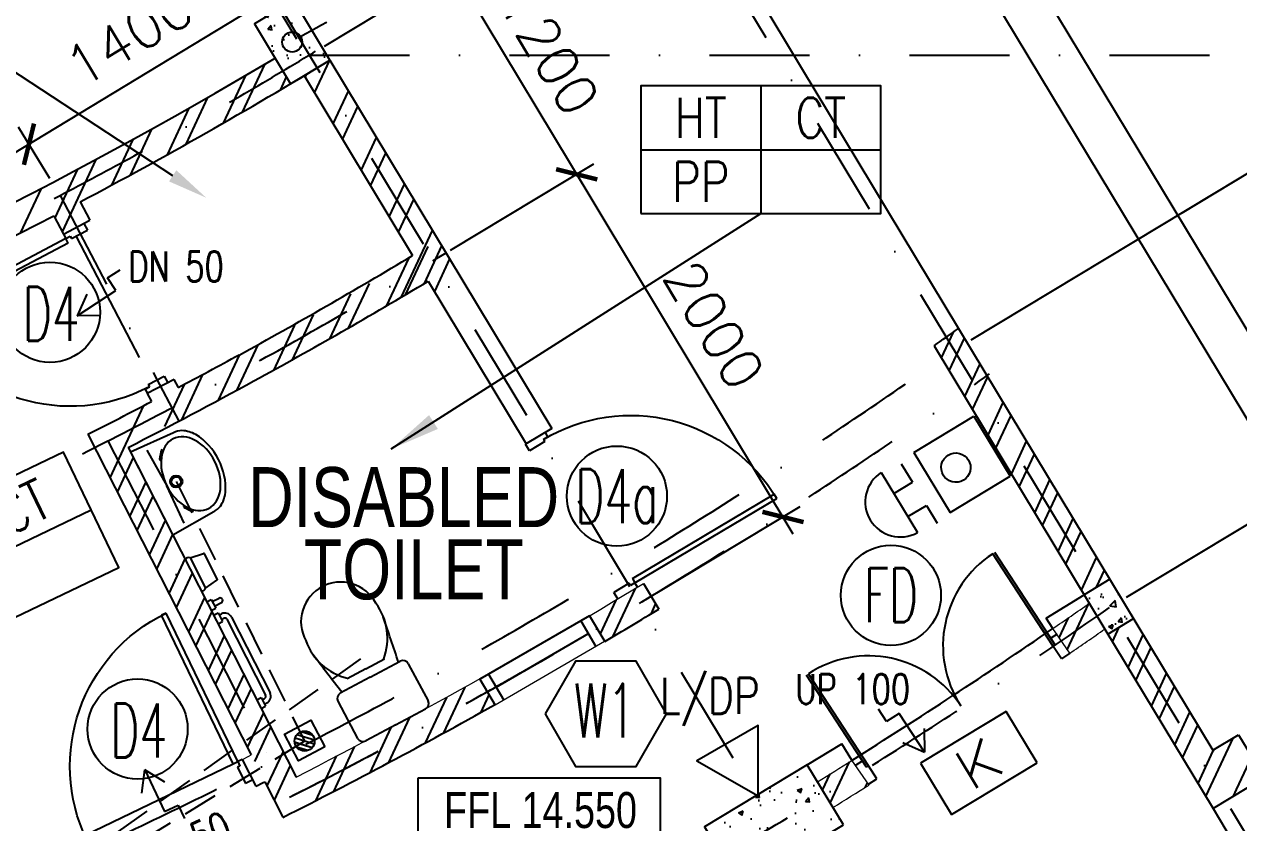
# Model space of a CAD drawing. Extents: x 2879167 to 2959690, y -882003 to -585933.
# Drawn here: x 2925400 to 2931471, y -857013 to -853020 of the extents above; entities that cross this region are included whole.
import ezdxf
from ezdxf.enums import TextEntityAlignment as Align

# ---------------------------------------------------------------- set-up
doc = ezdxf.new("R2010")
doc.units = 0
doc.header["$LTSCALE"] = 1000
doc.header["$MEASUREMENT"] = 0
doc.header["$PDMODE"] = 66
for name, pattern in [('DASHDOT', [1, 0.5, -0.25, 0, -0.25]), ('DASHED', [0.75, 0.5, -0.25]), ('HIDDEN', [0.375, 0.25, -0.125])]:
    doc.linetypes.add(name, pattern=pattern)
doc.layers.get('0').update_dxf_attribs({"linetype": 'CONTINUOUS'})
doc.layers.get('DEFPOINTS').update_dxf_attribs({"linetype": 'CONTINUOUS'})
for name, color, linetype in [('-EL & K', 10, 'CONTINUOUS'), ('-FF', 240, 'CONTINUOUS'), ('COL', 3, 'CONTINUOUS'), ('DIM', 5, 'CONTINUOUS'), ('DR', 5, 'CONTINUOUS'), ('DRAIN', 1, 'CONTINUOUS'), ('DTEXT', 7, 'CONTINUOUS'), ('Finishes', 1, 'CONTINUOUS'), ('GRID', 6, 'DASHDOT'), ('H', 6, 'CONTINUOUS'), ('LINE', 7, 'CONTINUOUS'), ('RWDP', 5, 'CONTINUOUS'), ('SANI', 7, 'CONTINUOUS'), ('SCH-WIN', 7, 'CONTINUOUS'), ('Sch_Door', 7, 'CONTINUOUS'), ('Sch_Window', 2, 'CONTINUOUS'), ('SP', 122, 'HIDDEN'), ('SPEC', 7, 'CONTINUOUS'), ('TEXT', 7, 'CONTINUOUS'), ('WALL', 2, 'CONTINUOUS'), ('WIN', 5, 'CONTINUOUS'), ('WP', 1, 'HIDDEN')]:
    doc.layers.add(name, color=color, linetype=linetype)
doc.styles.add('ROMANS', font='romans.shx')
doc.styles.add('ROMS', font='ROMANS.SHX', dxfattribs={"height": 300})
doc.styles.get("Standard").update_dxf_attribs({"font": 'Helv.shx'})
doc.dimstyles.get("Standard").update_dxf_attribs({"dimscale": 5, "dimtxt": 1, "dimasz": 2, "dimexe": 1, "dimexo": 1, "dimgap": 1, "dimtad": 0, "dimtih": 1, "dimtoh": 1, "dimdec": 4, "dimzin": 0, "dimdsep": 46, "dimtxsty": 'ROMANS', "dimcen": 1, "dimadec": 0, "dimazin": 0, "dimtfac": 1, "dimtdec": 4, "dimtofl": 0, "dimtmove": 0, "dimatfit": 3, "dimfxl": 0, "dimtolj": 1, "dimtzin": 0, "dimarcsym": 0})
doc.dimstyles.new('STANDARD$0', dxfattribs={"dimscale": 0, "dimtxt": 8, "dimasz": 6, "dimexe": 1, "dimexo": 1, "dimgap": 3, "dimtad": 1, "dimdec": 0, "dimlfac": -1, "dimrnd": 1, "dimzin": 0, "dimdsep": 46, "dimtxsty": 'Standard', "dimcen": 0, "dimclrd": 5, "dimclre": 250, "dimadec": 0, "dimazin": 0, "dimtfac": 1, "dimtdec": 4, "dimtofl": 0, "dimtmove": 0, "dimatfit": 3, "dimfxl": 0, "dimtolj": 1, "dimtzin": 0, "dimarcsym": 0})
pattern_1 = [(50, (488140.78, 85286.4), (251.041064, -21.963247), [26.25, -288.75]), (355, (488140.78, 85286.4), (-48.562967, 263.267247), [21, -231]), (100.4514, (488161.7, 85284.56), (202.478284, 241.30384), [22.309067, -245.39974]), (46.1842, (488140.78, 85356.4), (373.534367, -57.931655), [39.375, -433.125]), (96.6356, (488171.9, 85351.57), (327.131947, 340.941255), [33.4636, -368.09955]), (351.1842, (488140.78, 85356.4), (327.13168, 340.94151), [31.5, -346.5]), (21, (488175.78, 85338.9), (208.917468, -140.916612), [26.25, -288.75]), (326, (488175.78, 85338.9), (85.160366, 253.802516), [21, -231]), (71.4514, (488193.19, 85327.15), (294.07792, 112.885674), [22.309067, -245.39974]), (37.5, (488140.78, 85286.39), (4.2559494, 116.5128488), [0, -228.2, 0, -234.5, 0, -231.875]), (7.5, (488140.78, 85286.39), (92.074338, 138.044099), [0, -133.7, 0, -222.95, 0, -88.375]), (327.5, (488062.73, 85286.39), (186.8378527, -7.894205), [0, -87.5, 0, -273, 0, -362.25]), (317.5, (488027.73, 85286.4), (204.115159, 35.036744), [0, -113.75, 0, -181.3, 0, -257.25])]
pattern_2 = [(245, (488140.78, 85286.4), (169.93271, -79.240924), []), (245, (488057.72, 85256.16), (169.93271, -79.240924), [])]

# ---------------------------------------------------------------- blocks, each defined once
blk = doc.blocks.new('_ARCHTICK')
at = {"color": 0, "linetype": 'ByBlock', "const_width": 0.15}
blk.add_lwpolyline([(-0.5, -0.5), (0.5, 0.5)], dxfattribs=at)
blk = doc.blocks.new('*D247')
at = {"layer": 'DEFPOINTS', "color": 0}
for p in [(2930048.4, -854649), (2932798.8, -854747.4), (2930824.5, -855937.1)]:
    blk.add_point(p, dxfattribs=at)
at = {"layer": 'DIM', "color": 0}
for p, q in [((2930134, -854597.4), (2932108.3, -853407.8)), ((2931971, -853373.7), (2932850.4, -854833)), ((2930910.2, -855885.5), (2932884.4, -854695.8))]:
    blk.add_line(p, q, dxfattribs=at)
at = {"layer": 'DIM', "color": 0, "xscale": 150, "yscale": 150, "zscale": 150}
for p, rotation in [((2932022.6, -853459.4), 121.0729509684609), ((2932798.8, -854747.4), 301.0729509684609)]:
    blk.add_blockref('_ARCHTICK', p, dxfattribs=dict(at, rotation=rotation))
at = {"layer": 'DIM', "color": 7, "insert": (2932582, -854000.2), "char_height": 200, "attachment_point": 5, "rotation": 301.07295, "style": 'ROMANS'}
blk.add_mtext('\\A1;1500', dxfattribs=at)
blk = doc.blocks.new('*D188')
at = {"layer": 'DEFPOINTS', "color": 0}
for p in [(2928161.3, -853770.5), (2927444, -854202.2), (2928476.3, -855915.2)]:
    blk.add_point(p, dxfattribs=at)
at = {"layer": 'DIM', "color": 0}
for p, q in [((2929244.3, -855569.7), (2928109.7, -853684.8)), ((2927529.7, -854150.6), (2928247, -853718.9)), ((2928562, -855863.6), (2929278.4, -855432.4))]:
    blk.add_line(p, q, dxfattribs=at)
at = {"layer": 'DIM', "color": 0, "xscale": 150, "yscale": 150, "zscale": 150}
for p, rotation in [((2928161.3, -853770.5), 121.0447744261563), ((2929192.7, -855484), 301.0447744261563)]:
    blk.add_blockref('_ARCHTICK', p, dxfattribs=dict(at, rotation=rotation))
at = {"layer": 'DIM', "color": 7, "insert": (2928848.3, -854524.1), "char_height": 200, "attachment_point": 5, "rotation": 301.04477, "style": 'ROMANS'}
blk.add_mtext('\\A1;2000', dxfattribs=at)
blk = doc.blocks.new('*D189')
at = {"layer": 'DEFPOINTS', "color": 0}
for p in [(2927542.4, -852742.3), (2926814.4, -853180.6), (2927444.9, -854201.7)]:
    blk.add_point(p, dxfattribs=at)
at = {"layer": 'DIM', "color": 0}
for p, q in [((2928212.8, -853856.1), (2927490.9, -852656.7)), ((2926900.1, -853129), (2927628.1, -852690.8)), ((2927530.6, -854150.1), (2928247, -853718.9))]:
    blk.add_line(p, q, dxfattribs=at)
at = {"layer": 'DIM', "color": 0, "xscale": 150, "yscale": 150, "zscale": 150}
for p, rotation in [((2927542.4, -852742.3), 121.0447744261563), ((2928161.3, -853770.5), 301.0447744261563)]:
    blk.add_blockref('_ARCHTICK', p, dxfattribs=dict(at, rotation=rotation))
at = {"layer": 'DIM', "color": 7, "insert": (2928023.2, -853153.3), "char_height": 200, "attachment_point": 5, "rotation": 301.04477, "style": 'ROMANS'}
blk.add_mtext('\\A1;1200', dxfattribs=at)
blk = doc.blocks.new('*D193')
at = {"layer": 'DEFPOINTS', "color": 0}
for p in [(2926634.8, -852884.5), (2926814.4, -853180.6), (2925578.5, -853876.4)]:
    blk.add_point(p, dxfattribs=at)
at = {"layer": 'DIM', "color": 0}
for p, q in [((2926762.5, -853095.1), (2926582.9, -852799)), ((2925337.4, -853671.8), (2926720.2, -852832.6)), ((2925526.6, -853790.9), (2925371, -853534.4))]:
    blk.add_line(p, q, dxfattribs=at)
at = {"layer": 'DIM', "color": 0, "xscale": 150, "yscale": 150, "zscale": 150}
for p, rotation in [((2926634.8, -852884.5), 31.24906529136166), ((2925422.9, -853619.9), 211.2490652913617)]:
    blk.add_blockref('_ARCHTICK', p, dxfattribs=dict(at, rotation=rotation))
at = {"layer": 'DIM', "color": 7, "insert": (2925925.1, -853081.2), "char_height": 200, "attachment_point": 5, "rotation": 31.24907, "style": 'ROMANS'}
blk.add_mtext('\\A1;1400', dxfattribs=at)
blk = doc.blocks.new('*D195')
at = {"layer": 'DEFPOINTS', "color": 0}
for p in [(2914231.1, -832275.5), (2914231.1, -832275.5), (2913813.5, -834560.7), (2898231.1, -858827.3), (2931005.3, -860112.1)]:
    blk.add_point(p, dxfattribs=at)
at = {"layer": 'DIM'}
blk.add_arc((2914231.1, -832275.5), 2323, 238.92705, 301.07295, dxfattribs=at)
at = {"layer": 'DIM', "xscale": 200, "yscale": 200, "zscale": 200}
for p, rotation in [((2913032.1, -834265.2), 148.9270490380316), ((2915430.1, -834265.2), 31.07295098388072)]:
    blk.add_blockref('_ARCHTICK', p, dxfattribs=dict(at, rotation=rotation))
at = {"layer": 'DIM', "color": 7, "insert": (2914231.1, -834379.5), "char_height": 200, "attachment_point": 5, "rotation": 0, "style": 'ROMANS'}
blk.add_mtext('\\A1;62°8\'45"', dxfattribs=at)
blk = doc.blocks.new('*D213')
at = {"layer": 'DEFPOINTS', "color": 0}
for p in [(2914231.1, -832275.5), (2914231.1, -832275.5), (2931678.9, -861229.9), (2924966.7, -864095.1), (2927605.5, -864112.4)]:
    blk.add_point(p, dxfattribs=at)
at = {"layer": 'DIM'}
for p, q in [((2931730.5, -861315.5), (2932105.7, -861938.2)), ((2924998.6, -864189.8), (2925302.4, -865090.2))]:
    blk.add_line(p, q, dxfattribs=at)
blk.add_arc((2914231.1, -832275.5), 34532, 288.64377, 301.07295, dxfattribs=at)
at = {"layer": 'DIM', "xscale": 200, "yscale": 200, "zscale": 200}
for p, rotation in [((2932054.1, -861852.6), 31.07295125743966), ((2925270.4, -864995.5), 198.6437709308367)]:
    blk.add_blockref('_ARCHTICK', p, dxfattribs=dict(at, rotation=rotation))
at = {"layer": 'DIM', "color": 7, "insert": (2928655.5, -863409.4), "char_height": 200, "attachment_point": 5, "rotation": 24.85836, "style": 'ROMANS'}
blk.add_mtext('\\A1;12°25\'45"', dxfattribs=at)
blk = doc.blocks.new('*D231')
at = {"layer": 'DEFPOINTS', "color": 0}
for p in [(2930471.8, -850885.7), (2928452.7, -852102.4), (2931101.9, -854014.2)]:
    blk.add_point(p, dxfattribs=at)
at = {"layer": 'DIM', "color": 0}
for p, q in [((2928538.3, -852050.8), (2930557.4, -850834.1)), ((2932074.2, -853545), (2930420.2, -850800.1)), ((2931187.5, -853962.6), (2932108.3, -853407.8))]:
    blk.add_line(p, q, dxfattribs=at)
at = {"layer": 'DIM', "color": 0, "xscale": 150, "yscale": 150, "zscale": 150}
for p, rotation in [((2930471.8, -850885.7), 121.0729509477525), ((2932022.6, -853459.4), 301.0729509477525)]:
    blk.add_blockref('_ARCHTICK', p, dxfattribs=dict(at, rotation=rotation))
at = {"layer": 'DIM', "color": 7, "insert": (2931418.5, -852069.3), "char_height": 200, "attachment_point": 5, "rotation": 301.07295, "style": 'ROMANS'}
blk.add_mtext('\\A1;3000', dxfattribs=at)
blk = doc.blocks.new('D1200-1')
at = {"layer": 'DR'}
for p, q in [((0, 0), (0, -50)), ((0, -50), (77, -50)), ((77, -38), (115, -38)), ((77, -38), (77, -50)), ((77, -38), (627, -38)), ((77, -50), (627, -50)), ((115, 0), (115, -38)), ((0, -1200), (0, -1150)), ((0, -1150), (77, -1150)), ((77, -1150), (627, -1150)), ((77, -1162), (77, -1150)), ((77, -1162), (627, -1162)), ((77, -1162), (115, -1162)), ((115, -1200), (115, -1162))]:
    blk.add_line(p, q, dxfattribs=at)
for centre, start, end in [((77, -50), 270, 0), ((77, -1150), 0, 90)]:
    blk.add_arc(centre, 550, start, end, dxfattribs=at)
blk = doc.blocks.new('*D240')
at = {"layer": 'DEFPOINTS', "color": 0}
for p in [(2914231.1, -832275.5), (2914231.1, -832275.5), (2927659.2, -864502.9), (2925948.3, -864522.3), (2925388.1, -865344.1)]:
    blk.add_point(p, dxfattribs=at)
at = {"layer": 'DIM'}
blk.add_arc((2914231.1, -832275.5), 34309.7, 288.64377, 292.61986, dxfattribs=at)
at = {"layer": 'DIM', "xscale": 200, "yscale": 200, "zscale": 200}
for p, rotation in [((2927427.1, -863946), 22.61986495981799), ((2925199.3, -864784.7), 198.6437706189759)]:
    blk.add_blockref('_ARCHTICK', p, dxfattribs=dict(at, rotation=rotation))
at = {"layer": 'DIM', "color": 7, "insert": (2926243.3, -864179.7), "char_height": 200, "attachment_point": 5, "rotation": 20.63182, "style": 'ROMANS'}
blk.add_mtext('\\A1;3°58\'34"', dxfattribs=at)
blk = doc.blocks.new('WC-CAP-P')
for p, q in [((-84.1, 0), (-254.1, 0)), ((-85, 0), (85, 0)), ((-284.1, -240), (-284.1, -30)), ((115, -240), (115, -30)), ((-84.1, -270), (-254.1, -270)), ((-85, -270), (85, -270)), ((-274.1, -317.5), (-274.1, -317.5)), ((-84.1, -317.5), (-189.6, -317.5)), ((-85, -317.5), (20.5, -317.5)), ((105, -317.5), (105, -317.5))]:
    blk.add_line(p, q)
for centre, radius, start, end in [((-254.1, -30), 30, 90, 180), ((85, -30), 30, 0, 90), ((-254.1, -240), 30, 180, 270), ((85, -240), 30, 270, 0), ((23685.1, -4344.3), 24273.9, 170.33681, 170.89893), ((-23854.2, -4344.3), 24273.9, 9.10107, 9.66319), ((10.3, -540), 296.7, 131.76878, 188.34412), ((-179.4, -540), 296.7, 351.65588, 48.23122), ((-85.8, -584.8), 197.4, 179.51694, 271.02679), ((-83.3, -584.8), 197.4, 268.97321, 0.48306)]:
    blk.add_arc(centre, radius, start, end)
blk = doc.blocks.new('ELLIPSE')
blk.add_circle((0.5, 0.5), 0.5)
blk = doc.blocks.new('P', base_point=(9.1686, 7.4202))
for radius in [0.0407, 0.0315]:
    blk.add_circle((9.166, 7.4179), radius)
blk = doc.blocks.new('BASIN-2')
for p, q in [((310, 0), (-310, 0)), ((-295, -313.8), (-310.1, -0.1)), ((295, -313.8), (310.1, -0.1)), ((-273.1, -104), (-0.1, -113.8)), ((273.1, -104), (0.1, -113.8))]:
    blk.add_line(p, q)
for centre, radius, start, end in [((-23.4, -399.8), 293.9, 122.15738, 135.58726), ((-176.4, -155.7), 5.79, 327.23155, 125.54576), ((176.4, -155.7), 5.79, 54.45424, 212.76845), ((23.4, -399.8), 293.9, 44.41274, 57.84262), ((-163.3, -314.9), 131.7, 179.49571, 205.01035), ((163.3, -314.9), 131.7, 334.98965, 0.50429), ((-101.9, -267.9), 207.9, 209.5959, 236.4372), ((101.9, -267.9), 207.9, 303.5628, 330.4041), ((-7.3, -98), 402.1, 238.60271, 271.03629), ((7.3, -98), 402.1, 268.96371, 301.39729)]:
    blk.add_arc(centre, radius, start, end)
for name, p, xscale, yscale, zscale in [('ELLIPSE', (260.6, -472.6), -521.326566894229, 358.7639225105095, 521.3265668942295), ('P', (-0.1, -180.4), 1000, 1000, 1000)]:
    blk.add_blockref(name, p, dxfattribs=dict(xscale=xscale, yscale=yscale, zscale=zscale))
blk = doc.blocks.new('A$C061803DA')
at = {"layer": 'LINE', "color": 5}
for p, q in [((71.8, 123.1), (27.9, 79.3)), ((96.6, 119.7), (31.3, 54.4)), ((113.5, 108.3), (42.8, 37.6)), ((124.9, 91.4), (59.6, 26.1)), ((126.8, 65.1), (85.9, 24.2))]:
    blk.add_line(p, q, dxfattribs=at)
at = {"layer": 'LINE', "color": 5, "linetype": 'Continuous'}
blk.add_lwpolyline([(150, 150), (150, 0), (0, 0), (0, 150)], close=True, dxfattribs=at)
at = {"layer": 'LINE', "color": 5}
blk.add_circle((77.5, 73.5), 50, dxfattribs=at)
blk = doc.blocks.new('DR900')
at = {"layer": 'DR'}
for p, q in [((25, 940), (50, 940)), ((25, 115), (25, 940)), ((50, 115), (50, 940)), ((0, 115), (25, 115)), ((50, 115), (25, 115)), ((25, 115), (25, 90)), ((25, 90), (38, 90)), ((38, 90), (38, 0)), ((862, 90), (875, 90)), ((862, 90), (862, 0)), ((874.6, 115), (900, 115)), ((875, 115), (875, 90)), ((0, 0), (38, 0)), ((862, 0), (900, 0))]:
    blk.add_line(p, q, dxfattribs=at)
blk.add_arc((25, 90), 850, 0, 90, dxfattribs=at)

msp = doc.modelspace()

# ---------------------------------------------------------------- hatches: boundary and pattern name
at = {"layer": 'H', "ltscale": 0.1}
h = msp.add_hatch(dxfattribs=at)
h.set_pattern_fill('AR-CONC', color=256, scale=35, style=0)
h.set_pattern_definition(pattern_1)
h.paths.add_polyline_path([(2926747.4, -852899.7), (2926550.2, -853018.1), (2926730.4, -853318.2), (2926927.6, -853199.8)])
h = msp.add_hatch(dxfattribs=at)
h.set_pattern_fill('ANSI32', color=256, scale=600, angle=20, style=0)
h.paths.add_polyline_path([(2927341, -854176.6, -0.000213), (2927321.3, -854188.4), (2927209.1, -854429, 0.002369), (2927418.4, -854305), (2927449.6, -854356.8), (2927526, -854193), (2926927.6, -853199.8, -0.001532), (2926799.1, -853277.2)])
h = msp.add_hatch(dxfattribs=at)
h.set_pattern_fill('ANSI32', color=256, scale=500, angle=200, style=0)
h.set_pattern_definition(pattern_2)
h.paths.add_polyline_path([(2929364.7, -856808.3), (2929442.1, -856936.7, 0.001836), (2929622.8, -856824.4), (2929537.3, -856700.9, -0.001763)])
h.paths.add_polyline_path([(2930070.9, -854541.1, -0.001376), (2929948.1, -854628), (2930698.2, -855872.7), (2930826.7, -855795.3)])
h.paths.add_polyline_path([(2931342.5, -856942), (2931471, -856864.6), (2930945.4, -855992.3), (2930816.9, -856069.7)])
h.paths.add_polyline_path([(2930801.7, -856044.5), (2930724.1, -855915.8, -0.001931), (2930541, -856042.5), (2930626.4, -856165.8, 0.001839)])
h = msp.add_hatch(dxfattribs=at)
h.set_pattern_fill('AR-CONC', color=256, scale=35, style=0)
h.set_pattern_definition(pattern_1)
h.paths.add_polyline_path([(2930945.4, -855992.3), (2930826.7, -855795.3), (2930698.2, -855872.7), (2930816.9, -856069.7)])
h = msp.add_hatch(dxfattribs=at)
h.set_pattern_fill('ANSI32', color=256, scale=500, angle=200, style=0)
h.set_pattern_definition(pattern_2)
h.paths.add_polyline_path([(2931470.5, -856573.1), (2931342, -856650.5), (2931471, -856864.6), (2931599.5, -856787.2), (2931596.6, -856782.4)])
h = msp.add_hatch(dxfattribs=at)
h.set_pattern_fill('AR-CONC', color=256, scale=35, style=0)
h.set_pattern_definition(pattern_1)
h.paths.add_polyline_path([(2929494.5, -857023.7), (2929313.9, -856723.9), (2928800, -857033.6), (2928980.6, -857333.4)])

# ---------------------------------------------------------------- linework, layer by layer
at = {"layer": '-EL & K', "color": 10}
for p, q in [((2930307.8, -856457.1), (2929879.5, -856715.1)), ((2930462.6, -856714), (2930307.8, -856457.1)), ((2929879.5, -856715.1), (2930034.4, -856972.1)), ((2930034.4, -856972.1), (2930462.6, -856714))]:
    msp.add_line(p, q, dxfattribs=at)
at = {"layer": '-FF', "ltscale": 1.3}
for p, q in [((2929847.6, -855161.1), (2930147.5, -854980.4)), ((2930147.4, -854980.3), (2930328.1, -855280.2)), ((2929847.6, -855161.1), (2930028.3, -855461)), ((2929784, -855217.6), (2929840, -855310.7)), ((2929784, -855217.6), (2929840, -855310.7)), ((2929684, -855260.9), (2929865.2, -855561.5)), ((2929684, -855260.9), (2929865.2, -855561.5)), ((2930028.3, -855460.9), (2930328.1, -855280.2)), ((2929747.6, -855366.4), (2929840, -855310.7)), ((2929747.6, -855366.4), (2929840, -855310.7)), ((2929817.1, -855481.7), (2929909.6, -855426)), ((2929817.1, -855481.7), (2929909.6, -855426)), ((2929909.6, -855426), (2929963.4, -855515.3)), ((2929909.6, -855426), (2929963.4, -855515.3))]:
    msp.add_line(p, q, dxfattribs=at)
at = {"layer": '-FF'}
msp.add_lwpolyline([(2929067.9, -856879), (2929067.9, -856526.2), (2928762.3, -856702.6)], close=True, dxfattribs=at)
at = {"layer": '-FF', "ltscale": 1.3}
for centre, major_axis, start_param, end_param in [((2930056.8, -855237), (-17.7, -71.2), 3.141593, 9.424778), ((2929779.5, -855408.2), (170.4, -42.3), 2.388573, 5.465409), ((2929779.5, -855408.2), (170.4, -42.3), 2.388573, 5.465409)]:
    msp.add_ellipse(centre, major_axis=major_axis, ratio=1, start_param=start_param, end_param=end_param, dxfattribs=at)
at = {"ltscale": 2}
for p, q in [((2927257.1, -847934.1), (2934121.1, -859324.9)), ((2926257.1, -848212.1), (2930070.9, -854541.1)), ((2925975.9, -854685.9), (2925660.6, -854082)), ((2931342.5, -856942), (2932585.9, -859005.3))]:
    msp.add_line(p, q, dxfattribs=at)
at = {"ltscale": 0.1}
msp.add_arc((2914231.1, -832275.5), 28825, 302.07331, 304.4595, dxfattribs=at)
at = {"layer": 'COL', "color": 3, "ltscale": 2}
for points in [[(2926747.4, -852899.7), (2926550.2, -853018.1), (2926730.4, -853318.2), (2926927.6, -853199.8)], [(2930945.4, -855992.3), (2930826.7, -855795.3), (2930698.2, -855872.7), (2930816.9, -856069.7)], [(2929494.5, -857023.7), (2929313.9, -856723.9), (2928800, -857033.6), (2928980.6, -857333.4)]]:
    msp.add_lwpolyline(points, close=True, dxfattribs=at)
at = {"layer": 'DIM', "ltscale": 0.1}
for p, q in [((2928224.9, -855977.7), (2928301.2, -856106.8)), ((2927677.6, -856295.4), (2927753, -856425.2))]:
    msp.add_line(p, q, dxfattribs=at)
at = {"layer": 'DRAIN', "color": 1, "ltscale": 2}
msp.add_line((2927487.1, -847870.2), (2934426, -859385.3), dxfattribs=at)
at = {"layer": 'DTEXT', "color": 5}
for p, q in [((2926228.2, -855688.6), (2926294.8, -855665.8)), ((2926305.2, -855839.8), (2926362.8, -855799.5))]:
    msp.add_line(p, q, dxfattribs=at)
for centre, radius, start, end in [((2926220.8, -855703.4), 16.5, 63.46553, 162.29237), ((2926296.4, -855670.5), 5, 26.978, 108.95027), ((2926359.9, -855795.4), 5, 305.00572, 26.978), ((2926288.9, -855837.1), 16.5, 251.66362, 350.49046)]:
    msp.add_arc(centre, radius, start, end, dxfattribs=at)
at = {"layer": 'Finishes'}
for p, q in [((2929081.8, -853327.2), (2929081.8, -853967.1)), ((2928481.6, -853647.5), (2929681.9, -853647.5)), ((2924651.7, -855966.9), (2925734.2, -855448.5))]:
    msp.add_line(p, q, dxfattribs=at)
for points in [[(2928481.6, -853967.1), (2929681.9, -853967.1), (2929681.9, -853327.2), (2928481.6, -853327.2)], [(2924789.7, -856255.2), (2925872.2, -855736.8), (2925595.8, -855159.6), (2924513.3, -855678)]]:
    msp.add_lwpolyline(points, close=True, dxfattribs=at)
at = {"layer": 'GRID'}
for p, q in [((2915944.1, -831243.2), (2933927.4, -861086.4)), ((2914231.1, -832275.5), (2932244, -862167.7)), ((2926825.1, -853174), (2936885, -853174)), ((2925578.5, -853876.4), (2926171.4, -855005.1)), ((2925817.7, -855103.4), (2926725.8, -856885.3))]:
    msp.add_line(p, q, dxfattribs=at)
for radius, start, end in [(24400, 238.92705, 301.24907), (25600, 296.59215, 301.24081), (27400, 234.58389, 305.41611), (27600, 296.91744, 305.41611), (28900, 234.80971, 305.04123), (27600, 296.91744, 301.24081)]:
    msp.add_arc((2914231.1, -832275.5), radius, start, end, dxfattribs=at)
at = {"layer": 'H', "ltscale": 0.1}
for p, q in [((2926600, -853221), (2926488.7, -853459.9)), ((2926505.1, -853276.8), (2926394.4, -853514.2)), ((2926709.1, -853282.8), (2926678.3, -853349)), ((2926316.2, -853386.1), (2926206.9, -853620.4)), ((2926222.3, -853439.6), (2926113.7, -853672.5)), ((2926035.5, -853544.3), (2925928.2, -853774.4)), ((2925942.7, -853595.6), (2925836, -853824.4)), ((2925757.9, -853696), (2925589.1, -854057.9)), ((2925666, -853745.2), (2925552.6, -853988.4)), ((2925483.1, -853841.6), (2925379.4, -854064.1)), ((2927417.1, -854130.8), (2927304.1, -854373.1)), ((2927321.3, -854188.3), (2927209.1, -854429)), ((2927526, -854193), (2927449.6, -854356.8)), ((2927124, -854315.7), (2927017.7, -854543.7)), ((2927030.9, -854367.6), (2926925.6, -854593.4)), ((2926843.5, -854473.5), (2926737.2, -854701.5)), ((2926750.4, -854525.3), (2926645.1, -854751.1)), ((2926567, -854622.8), (2926460.7, -854850.8)), ((2926473.9, -854674.6), (2926368.6, -854900.4)), ((2926290.5, -854772.1), (2926185.3, -854997.8)), ((2926198.8, -854821.1), (2926100.6, -855031.5)), ((2925996.3, -854927.3), (2925827.9, -855288.6)), ((2925944.3, -855186.7), (2925863.9, -855359.2)), ((2926006.4, -855308.6), (2925926, -855481.1)), ((2926042.4, -855379.2), (2925962, -855551.7)), ((2926104.5, -855501.1), (2926024.1, -855673.6)), ((2926140.6, -855571.7), (2926060.1, -855744.2)), ((2926202.6, -855693.6), (2926122.2, -855866.1)), ((2926238.7, -855764.2), (2926158.2, -855936.7)), ((2926300.8, -855886.1), (2926220.3, -856058.6)), ((2928357.3, -855899.2), (2928278.4, -856068.3)), ((2928453, -855841.9), (2928340.4, -856083.2)), ((2926336.8, -855956.7), (2926256.3, -856129.3)), ((2928555.9, -855917), (2928531.3, -855969.6)), ((2926398.9, -856078.6), (2926318.4, -856251.1)), ((2926434.9, -856149.3), (2926354.4, -856321.8)), ((2926497, -856271.1), (2926416.5, -856443.6)), ((2926533, -856341.8), (2926452.5, -856514.3)), ((2927602.6, -856334.4), (2927495.6, -856564)), ((2927722.6, -856372.9), (2927680.8, -856462.6)), ((2927509.6, -856386), (2927403.2, -856614.1)), ((2926595.1, -856463.6), (2926514.6, -856636.1)), ((2927324.7, -856486.7), (2927218.6, -856714.3)), ((2926631.1, -856534.3), (2926550.6, -856706.8)), ((2927232.6, -856536.3), (2927127.1, -856762.6)), ((2926693.2, -856656.1), (2926612.7, -856828.6)), ((2926958.5, -856680.6), (2926854.8, -856902.9)), ((2927049.5, -856633.4), (2926945.3, -856856.7)), ((2926729.2, -856726.8), (2926648.8, -856899.3))]:
    msp.add_line(p, q, dxfattribs=at)
at = {"layer": 'H', "color": 2, "lineweight": 0, "ltscale": 0.1}
for p, q in [((2930626.4, -856165.8), (2930541, -856042.5)), ((2929622.8, -856824.4), (2929537.3, -856700.9))]:
    msp.add_line(p, q, dxfattribs=at)
at = {"layer": 'H', "color": 5, "lineweight": 0, "ltscale": 0.1}
msp.add_line((2928301, -856107), (2927753, -856425.2), dxfattribs=at)
at = {"layer": 'H', "color": 3, "lineweight": 0, "ltscale": 0.1}
msp.add_line((2929442.1, -856936.7), (2929364.7, -856808.3), dxfattribs=at)
at = {"layer": 'H', "color": 2, "lineweight": 0, "ltscale": 0.1}
for centre, radius, start, end in [((2914326.9, -832451.1), 27325, 297.06195, 301.2309), ((2914231.1, -832275.5), 28825, 304.4595, 304.90215), ((2914231.1, -832275.5), 28975, 304.46084, 304.88229), ((2914229.6, -832271.8), 27329, 296.65377, 296.7586), ((2914231.1, -832275.5), 28825, 301.66928, 302.07331), ((2914231.1, -832275.5), 28975, 301.66619, 302.08702)]:
    msp.add_arc(centre, radius, start, end, dxfattribs=at)
at = {"layer": 'LINE', "color": 1, "ltscale": 0.1}
msp.add_line((2926141.4, -853778), (2925266.8, -853205.5), dxfattribs=at)
at = {"layer": 'LINE', "ltscale": 0.1}
for p, q in [((2930508.4, -855989.4), (2930698.2, -855872.7)), ((2930541, -856042.5), (2930508.4, -855989.4)), ((2929313.9, -856723.9), (2929486.3, -856617.9)), ((2929537.3, -856700.9), (2929486.3, -856617.9))]:
    msp.add_line(p, q, dxfattribs=at)
at = {"layer": 'LINE', "color": 5}
msp.add_line((2926838.9, -856638.3), (2926750.8, -856610.9), dxfattribs=at)
at = {"layer": 'LINE', "color": 5, "linetype": 'Continuous'}
msp.add_lwpolyline([(2926902.4, -856633.4), (2926769.6, -856703), (2926699.9, -856570.2), (2926832.7, -856500.5)], close=True, dxfattribs=at)
at = {"layer": 'LINE', "color": 5}
msp.add_circle((2926801, -856604.8), 50, dxfattribs=at)
at = {"layer": 'LINE', "color": 1, "ltscale": 0.1}
msp.add_solid([(2926159.7, -853750.1), (2926123.2, -853805.9), (2926308.8, -853887.5)], dxfattribs=at)
at = {"layer": 'RWDP', "ltscale": 0.1}
msp.add_circle((2926738.7, -853108.9), 50, dxfattribs=at)
at = {"layer": 'RWDP', "linetype": 'DASHED', "ltscale": 0.3}
msp.add_arc((2918151, -837327.5), 17962.4, 298.71233, 304.79309, dxfattribs=at)
at = {"layer": 'SCH-WIN', "ltscale": 0.1}
msp.add_lwpolyline([(2928003, -856467.8), (2928155, -856731), (2928459, -856731), (2928611, -856467.8), (2928459, -856204.5), (2928155, -856204.5)], close=True, dxfattribs=at)
at = {"layer": 'Sch_Door', "ltscale": 0.1}
for centre in [(2925527.8, -854460.5), (2928362.1, -855379.7), (2929732.1, -855875.7), (2925965.8, -856544.5)]:
    msp.add_circle(centre, 250.4, dxfattribs=at)
at = {"layer": 'SP', "ltscale": 0.7}
msp.add_line((2927081.1, -856194), (2922715.6, -859298.9), dxfattribs=at)
at = {"layer": 'SPEC', "color": 7}
for p, q in [((2925815.6, -854288.5), (2925878.4, -854247.5)), ((2925856.6, -854351.3), (2925815.6, -854288.5)), ((2925663.2, -854477.5), (2925856.6, -854351.3)), ((2925711.9, -854369.2), (2925663.2, -854477.5)), ((2925782, -854476.5), (2925663.2, -854477.5)), ((2929710.9, -856507.2), (2929670.1, -856444.3)), ((2929773.8, -856466.4), (2929710.9, -856507.2)), ((2929899.6, -856660), (2929773.8, -856466.4)), ((2929898.9, -856541.3), (2929899.6, -856660)), ((2929791.4, -856611.1), (2929899.6, -856660)), ((2925986.8, -856865.7), (2926001.9, -856747.9)), ((2926001.9, -856747.9), (2926100.7, -856956.6)), ((2926102.6, -856810.8), (2926001.9, -856747.9)), ((2926100.7, -856956.6), (2926168.5, -856924.5)), ((2926168.5, -856924.5), (2926200.6, -856992.2))]:
    msp.add_line(p, q, dxfattribs=at)
at = {"layer": 'SPEC', "color": 1}
msp.add_lwpolyline([(2927368.9, -856787.6), (2928578.3, -856787.6), (2928578.3, -857094.6), (2927368.9, -857094.6)], close=True, dxfattribs=at)
at = {"layer": 'WALL'}
for p, q in [((2926927.6, -853199.8), (2928037.1, -855041.1)), ((2926799, -853277), (2927341, -854176.6)), ((2925679.7, -853907.8), (2925727.7, -853999.2)), ((2925546.9, -853977.5), (2925595.6, -854070.1)), ((2925595.6, -854070.1), (2925727.8, -853999.2)), ((2927418.4, -854305), (2927908.7, -855118.6)), ((2930070.9, -854541.1), (2931342, -856650.5)), ((2929948.1, -854628), (2930724.1, -855915.8)), ((2926148, -854796.4), (2926014.1, -854866.9)), ((2926146.8, -854797), (2926168, -854837.3)), ((2926014.1, -854866.9), (2926035.2, -854907.2)), ((2928037.1, -855041.1), (2927905.9, -855120.3)), ((2925716.7, -855070.4), (2926534, -856674.2)), ((2925918.6, -855136.2), (2926758.6, -856784.4)), ((2928494.6, -855816.2), (2928571.8, -855944.9)), ((2930801.7, -856044.5), (2931342.5, -856942)), ((2931342, -856650.5), (2931470.5, -856573.1)), ((2931470.5, -856573.1), (2931599.5, -856787.2)), ((2926489.4, -856696.6), (2926557.5, -856830.3)), ((2926602.1, -856807.8), (2926692.9, -856985.9)), ((2931599.5, -856787.2), (2931342.5, -856942))]:
    msp.add_line(p, q, dxfattribs=at)
at = {"layer": 'WALL', "color": 5}
for p, q in [((2926228.2, -855688.7), (2926305.2, -855839.8)), ((2926364.4, -855793.1), (2926300.8, -855668.2)), ((2926311.9, -855907.9), (2926334.2, -855896.6)), ((2926339.6, -855907.3), (2926373.5, -855890.1)), ((2926334.1, -855951.6), (2926356.4, -855940.3)), ((2926351, -855929.6), (2926384.8, -855912.3)), ((2926345.9, -855974.8), (2926368.2, -855963.4)), ((2926368.1, -856018.5), (2926390.4, -856007.1)), ((2926373.6, -855974.1), (2926385.2, -855968.2)), ((2926385, -855996.4), (2926396.6, -855990.5)), ((2926561.4, -856398.1), (2926583.7, -856386.8)), ((2926583.6, -856441.8), (2926605.9, -856430.4)), ((2926589.1, -856397.4), (2926600.7, -856391.6)), ((2926600.5, -856419.7), (2926612.1, -856413.8))]:
    msp.add_line(p, q, dxfattribs=at)
at = {"layer": 'WALL', "color": 5, "linetype": 'Continuous'}
for p, q in [((2926334.2, -855896.6), (2926356.4, -855940.3)), ((2926389.6, -855895.3), (2926390.1, -855896.2)), ((2926368.2, -855963.4), (2926390.4, -856007.1)), ((2926412.7, -855995.8), (2926606, -856375.4)), ((2926434.9, -855984.3), (2926628.3, -856364.2)), ((2926583.7, -856386.8), (2926605.9, -856430.4))]:
    msp.add_line(p, q, dxfattribs=at)
at = {"layer": 'WALL', "color": 7}
msp.add_line((2925701.1, -857076.6), (2926444.3, -856718.4), dxfattribs=at)
at = {"layer": 'WALL'}
for centre, radius, start, end in [((2914231.1, -832275.5), 24325, 283.28198, 300.70844), ((2914231.1, -832275.5), 24475, 297.88943, 301.24853), ((2914231.1, -832275.5), 24475, 283.2809, 297.53828), ((2913499.4, -831062.5), 26941.6, 298.78671, 300.91493), ((2914231.1, -832275.5), 25675, 298.66571, 300.90558), ((2914231.1, -832275.5), 27325, 305.11269, 305.42806), ((2914231.1, -832275.5), 25525, 297.8822, 298.6598), ((2914231.1, -832275.5), 25675, 297.07828, 298.66571), ((2914231.1, -832275.5), 25525, 296.742, 297.54648), ((2914326.9, -832451.1), 27475, 300.57178, 301.22935), ((2914326.9, -832451.1), 27475, 296.74882, 299.24488), ((2914231.1, -832275.5), 27475, 296.65637, 296.76064)]:
    msp.add_arc(centre, radius, start, end, dxfattribs=at)
at = {"layer": 'WALL', "color": 5, "linetype": 'Continuous'}
for centre, radius, start, end in [((2926378.9, -855900.8), 12, 26.98062, 116.978), ((2926379.4, -855901.6), 12, 296.978, 26.978), ((2926402, -856001.2), 37, 26.978, 116.978), ((2926402, -856001.2), 12, 26.978, 116.978), ((2926595.3, -856380.9), 12, 296.978, 26.978), ((2926595.3, -856380.9), 37, 296.978, 26.978)]:
    msp.add_arc(centre, radius, start, end, dxfattribs=at)
at = {"layer": 'WIN'}
for p, q in [((2928224.9, -855977.7), (2927677.6, -856295.4)), ((2928181.7, -856002.8), (2928257, -856132.5)), ((2927758, -856335.5), (2928219.9, -856067.3)), ((2927720.9, -856270.3), (2927796.2, -856400))]:
    msp.add_line(p, q, dxfattribs=at)
at = {"layer": 'WP', "ltscale": 0.7}
for p, q in [((2926159.4, -855306.8), (2926800.8, -856605.5)), ((2926800.8, -856605.5), (2924434.8, -858048))]:
    msp.add_line(p, q, dxfattribs=at)

# ---------------------------------------------------------------- block references
at = {"ltscale": 2, "rotation": 123.0635164049264}
msp.add_blockref('D1200-1', (2929620.7, -856820.5), dxfattribs=at)
at = {"rotation": 297.6870142010141}
msp.add_blockref('A$C061803DA', (2926699.9, -856570.2), dxfattribs=at)
at = {"layer": 'DR', "color": 7, "extrusion": (0, 0, -1), "zscale": -1}
for p, rotation in [((-2925697.3, -854016.5), 242.2353599404143), ((-2928366.2, -855893.7), 59.24059119278724), ((-2926539.3, -856800.2), 334.2665293008645)]:
    msp.add_blockref('DR900', p, dxfattribs=dict(at, rotation=rotation))
at = {"layer": 'SANI', "linetype": 'Continuous', "extrusion": (0, 0, -1), "xscale": -0.75, "yscale": 0.75, "zscale": -0.75, "rotation": 242.993048719985}
msp.add_blockref('BASIN-2', (-2926036.3, -855367.2), dxfattribs=at)
at = {"layer": 'WIN', "rotation": 208.027964037831}
msp.add_blockref('WC-CAP-P', (2927181.4, -856563.4), dxfattribs=at)

# ---------------------------------------------------------------- texts
at = {"layer": '-EL & K', "color": 10, "style": 'ROMS', "width": 1.2}
msp.add_text('K', height=200, rotation=31.07295, dxfattribs=at).set_placement((2930129.2, -856859.1))
at = {"layer": 'Finishes', "color": 7, "ltscale": 10, "style": 'ROMANS', "width": 0.8}
for s, p in [('HT', (2928781.8, -853487.5)), ('CT', (2929381.8, -853487.5)), ('PP', (2928781.8, -853807.5))]:
    msp.add_text(s, height=200, dxfattribs=at).set_placement(p, align=Align.MIDDLE)
msp.add_text('CT', height=200, rotation=25.58918, dxfattribs=at).set_placement((2925394.4, -855433.9), align=Align.MIDDLE)
at = {"layer": 'Sch_Door', "color": 2, "style": 'ROMANS', "width": 0.6}
for s, rotation, p in [('D4', 360, (2925533.8, -854468.5)), ('D4a', 0, (2928362.1, -855379.7)), ('FD', 0, (2929732.1, -855875.7)), ('D4', 360, (2925971.8, -856552.5))]:
    msp.add_text(s, height=270, rotation=rotation, dxfattribs=at).set_placement(p, align=Align.MIDDLE_CENTER)
at = {"layer": 'Sch_Window', "style": 'ROMANS', "width": 0.6}
msp.add_text('W1', height=270, dxfattribs=at).set_placement((2928301.5, -856452.2), align=Align.MIDDLE_CENTER)
at = {"layer": 'SPEC', "color": 7, "style": 'ROMANS', "width": 0.75}
for s, rotation, p in [('DN 50', 360, (2925919.8, -854306.5)), ('UP 100', 360, (2929254.7, -856419.4)), ('DN 50', 23.83874, (2926013.9, -857281.2))]:
    msp.add_text(s, height=150, rotation=rotation, dxfattribs=at).set_placement(p)
at = {"layer": 'SPEC', "color": 7, "style": 'ROMANS', "width": 0.8}
msp.add_text('L/DP', height=180, dxfattribs=at).set_placement((2928577.3, -856467.9))
at = {"layer": 'SPEC', "color": 7, "width": 0.75}
msp.add_text('FFL 14.550', height=180, dxfattribs=at).set_placement((2927980.4, -856949.4, -4612.3), align=Align.MIDDLE_CENTER)
at = {"layer": 'TEXT', "color": 2, "width": 0.75}
for s, p in [('DISABLED ', (2927340.2, -855384.7)), ('TOILET', (2927347.3, -855745.7))]:
    msp.add_text(s, height=300, rotation=360, dxfattribs=at).set_placement(p, align=Align.MIDDLE_CENTER)

# ---------------------------------------------------------------- dimensions: what is measured, and where the dimension line sits
at = {"layer": 'DIM'}
for base, line1, line2, picture, middle in [((2913813.5, -834560.7), ((2914231.1, -832275.5), (2931005.3, -860112.1)), ((2914231.1, -832275.5), (2898231.1, -858827.3)), '*D195', (2914231.1, -834379.5)), ((2927605.5, -864112.4), ((2924966.7, -864095.1), (2914231.1, -832275.5)), ((2914231.1, -832275.5), (2931678.9, -861229.9)), '*D213', (2928655.5, -863409.4)), ((2925948.3, -864522.3), ((2914231.1, -832275.5), (2927659.2, -864502.9)), ((2925388.1, -865344.1), (2914231.1, -832275.5)), '*D240', (2926243.3, -864179.7))]:
    dim = msp.add_angular_dim_2l(base=base, line1=line1, line2=line2, dimstyle='Standard', override={"dimscale": 100, "dimtxt": 2, "dimtad": 1, "dimtih": 0, "dimtoh": 0, "dimdec": 0, "dimblk1": 'ARCHTICK', "dimblk2": 'ARCHTICK', "dimsah": 1, "dimcen": 0, "dimdle": 1, "dimclrd": 256, "dimclre": 256, "dimclrt": 7, "dimaunit": 1, "dimadec": 3, "dimtdec": 0, "dimtmove": 2, "dimldrblk": 'ARCHTICK', "dimlwd": 65535, "dimlwe": 65535}, dxfattribs=at)
    dim.commit()
    dim.dimension.update_dxf_attribs({"geometry": picture, "text_midpoint": middle})
for base, p1, p2, angle, text, picture, middle in [((2930471.8, -850885.7), (2931101.9, -854014.2), (2928452.7, -852102.4), 121.07295, '3000', '*D231', (2931418.5, -852069.3)), ((2926634.8, -852884.5), (2925578.5, -853876.4), (2926814.4, -853180.6), 31.24907, '1400', '*D193', (2925925.1, -853081.2)), ((2932798.8, -854747.4), (2930048.4, -854649), (2930824.5, -855937.1), 301.07295, '1500', '*D247', (2932582, -854000.2))]:
    dim = msp.add_linear_dim(base=base, p1=p1, p2=p2, angle=angle, text=text, dimstyle='STANDARD$0', override={"dimscale": 100, "dimtxt": 2, "dimasz": 1.5, "dimgap": 1, "dimlfac": 1, "dimrnd": 0, "dimtxsty": 'ROMANS', "dimblk1": 'ARCHTICK', "dimblk2": 'ARCHTICK', "dimsah": 1, "dimdle": 1, "dimclrd": 0, "dimclre": 0, "dimclrt": 7, "dimtdec": 0, "dimtmove": 2}, dxfattribs=at)
    dim.commit()
    dim.dimension.update_dxf_attribs({"geometry": picture, "text_midpoint": middle})
for base, p1, p2, picture, middle in [((2927542.4, -852742.3), (2927444.9, -854201.7), (2926814.4, -853180.6), '*D189', (2928023.2, -853153.3)), ((2928161.3, -853770.5), (2928476.3, -855915.2), (2927444, -854202.2), '*D188', (2928848.3, -854524.1))]:
    dim = msp.add_linear_dim(base=base, p1=p1, p2=p2, angle=301.04477, dimstyle='STANDARD$0', override={"dimscale": 100, "dimtxt": 2, "dimasz": 1.5, "dimgap": 1, "dimlfac": 1, "dimrnd": 0, "dimtxsty": 'ROMANS', "dimblk1": 'ARCHTICK', "dimblk2": 'ARCHTICK', "dimsah": 1, "dimdle": 1, "dimclrd": 0, "dimclre": 0, "dimclrt": 7, "dimtdec": 0, "dimtmove": 2}, dxfattribs=at)
    dim.commit()
    dim.dimension.update_dxf_attribs({"geometry": picture, "text_midpoint": middle})

# ---------------------------------------------------------------- leaders
at = {"layer": 'SPEC'}
msp.add_leader([(2927234.3, -855143.4), (2929081.8, -853967.1)], dimstyle='Standard', override={"dimscale": 100, "dimtxt": 2, "dimasz": 2.5, "dimexe": 1, "dimexo": 1, "dimgap": 1, "dimtih": 0, "dimtoh": 0, "dimdec": 0, "dimtxsty": 'ROMANS', "dimcen": 0, "dimdle": 1, "dimclrt": 7, "dimtdec": 0}, dxfattribs=at)

doc.saveas('drawing.dxf')
